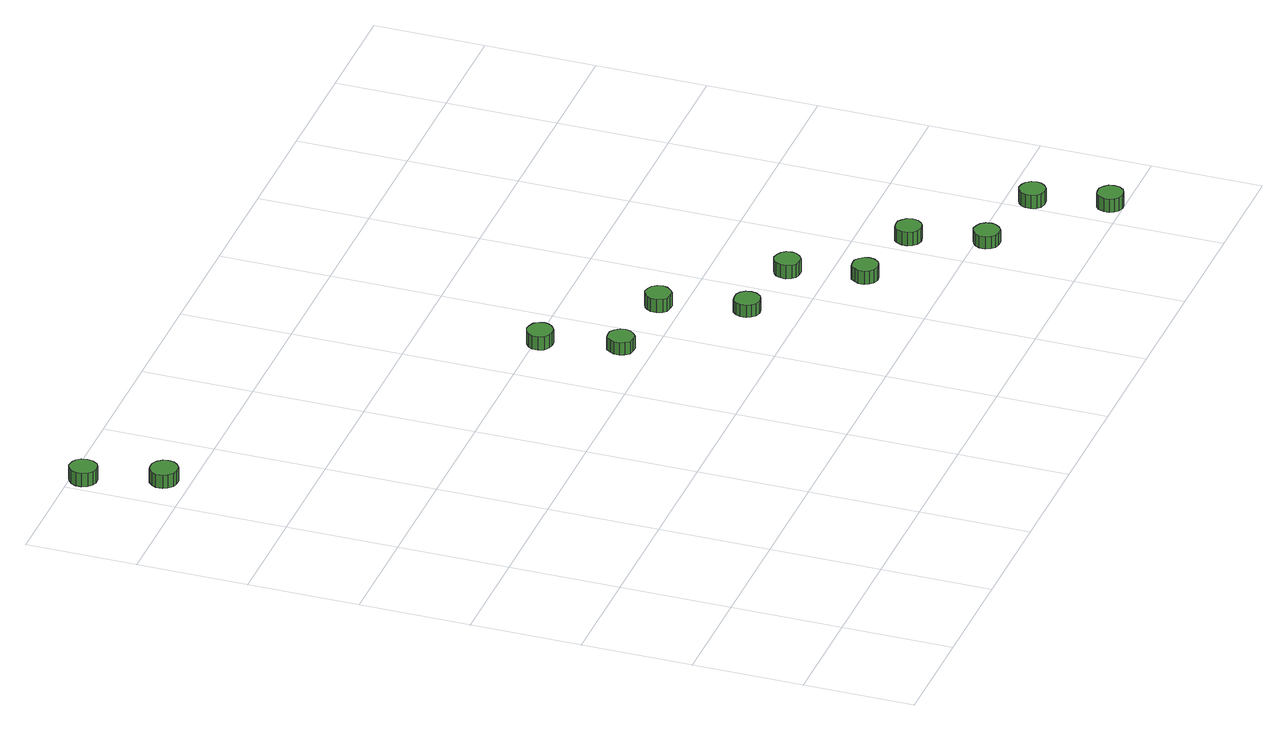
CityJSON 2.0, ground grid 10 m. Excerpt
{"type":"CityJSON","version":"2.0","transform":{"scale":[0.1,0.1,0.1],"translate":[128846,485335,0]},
"CityObjects":{
"tree1":{"type":"SolitaryVegetationObject","attributes":{"function":"something"},"geometry":[{"type":"MultiSurface","lod":"1","boundaries":[[[0,1,2,3,4,5,6,7,8,9,10,11,12,13,14]],[[15,16,17,18,19,20,21,22,23,24,25,26,27,28,29]],[[0,29,28,1]],[[1,28,27,2]],[[2,27,26,3]],[[3,26,25,4]],[[4,25,24,5]],[[5,24,23,6]],[[6,23,22,7]],[[7,22,21,8]],[[8,21,20,9]],[[9,20,19,10]],[[10,19,18,11]],[[11,18,17,12]],[[12,17,16,13]],[[13,16,15,14]],[[14,15,29,0]]]}]},
"tree2":{"type":"SolitaryVegetationObject","attributes":{"function":"something"},"geometry":[{"type":"MultiSurface","lod":"1","boundaries":[[[30,31,32,33,34,35,36,37,38,39,40,41,42,43,44]],[[45,46,47,48,49,50,51,52,53,54,55,56,57,58,59]],[[30,59,58,31]],[[31,58,57,32]],[[32,57,56,33]],[[33,56,55,34]],[[34,55,54,35]],[[35,54,53,36]],[[36,53,52,37]],[[37,52,51,38]],[[38,51,50,39]],[[39,50,49,40]],[[40,49,48,41]],[[41,48,47,42]],[[42,47,46,43]],[[43,46,45,44]],[[44,45,59,30]]]}]},
"tree3":{"type":"SolitaryVegetationObject","attributes":{"function":"something"},"geometry":[{"type":"MultiSurface","lod":"1","boundaries":[[[60,61,62,63,64,65,66,67,68,69,70,71,72,73,74]],[[75,76,77,78,79,80,81,82,83,84,85,86,87,88,89]],[[60,89,88,61]],[[61,88,87,62]],[[62,87,86,63]],[[63,86,85,64]],[[64,85,84,65]],[[65,84,83,66]],[[66,83,82,67]],[[67,82,81,68]],[[68,81,80,69]],[[69,80,79,70]],[[70,79,78,71]],[[71,78,77,72]],[[72,77,76,73]],[[73,76,75,74]],[[74,75,89,60]]]}]},
"tree4":{"type":"SolitaryVegetationObject","attributes":{"function":"something"},"geometry":[{"type":"MultiSurface","lod":"1","boundaries":[[[90,91,92,93,94,95,96,97,98,99,100,101,102,103,104]],[[105,106,107,108,109,110,111,112,113,114,115,116,117,118,119]],[[90,119,118,91]],[[91,118,117,92]],[[92,117,116,93]],[[93,116,115,94]],[[94,115,114,95]],[[95,114,113,96]],[[96,113,112,97]],[[97,112,111,98]],[[98,111,110,99]],[[99,110,109,100]],[[100,109,108,101]],[[101,108,107,102]],[[102,107,106,103]],[[103,106,105,104]],[[104,105,119,90]]]}]},
"tree5":{"type":"SolitaryVegetationObject","attributes":{"function":"something"},"geometry":[{"type":"MultiSurface","lod":"1","boundaries":[[[120,121,122,123,124,125,126,127,128,129,130,131,132,133,134]],[[135,136,137,138,139,140,141,142,143,144,145,146,147,148,149]],[[120,149,148,121]],[[121,148,147,122]],[[122,147,146,123]],[[123,146,145,124]],[[124,145,144,125]],[[125,144,143,126]],[[126,143,142,127]],[[127,142,141,128]],[[128,141,140,129]],[[129,140,139,130]],[[130,139,138,131]],[[131,138,137,132]],[[132,137,136,133]],[[133,136,135,134]],[[134,135,149,120]]]}]},
"tree6":{"type":"SolitaryVegetationObject","attributes":{"function":"something"},"geometry":[{"type":"MultiSurface","lod":"1","boundaries":[[[150,151,152,153,154,155,156,157,158,159,160,161,162,163,164]],[[165,166,167,168,169,170,171,172,173,174,175,176,177,178,179]],[[150,179,178,151]],[[151,178,177,152]],[[152,177,176,153]],[[153,176,175,154]],[[154,175,174,155]],[[155,174,173,156]],[[156,173,172,157]],[[157,172,171,158]],[[158,171,170,159]],[[159,170,169,160]],[[160,169,168,161]],[[161,168,167,162]],[[162,167,166,163]],[[163,166,165,164]],[[164,165,179,150]]]}]},
"tree7":{"type":"SolitaryVegetationObject","attributes":{"function":"something"},"geometry":[{"type":"MultiSurface","lod":"1","boundaries":[[[180,181,182,183,184,185,186,187,188,189,190,191,192,193,194]],[[195,196,197,198,199,200,201,202,203,204,205,206,207,208,209]],[[180,209,208,181]],[[181,208,207,182]],[[182,207,206,183]],[[183,206,205,184]],[[184,205,204,185]],[[185,204,203,186]],[[186,203,202,187]],[[187,202,201,188]],[[188,201,200,189]],[[189,200,199,190]],[[190,199,198,191]],[[191,198,197,192]],[[192,197,196,193]],[[193,196,195,194]],[[194,195,209,180]]]}]},
"tree8":{"type":"SolitaryVegetationObject","attributes":{"function":"something"},"geometry":[{"type":"MultiSurface","lod":"1","boundaries":[[[210,211,212,213,214,215,216,217,218,219,220,221,222,223,224]],[[225,226,227,228,229,230,231,232,233,234,235,236,237,238,239]],[[210,239,238,211]],[[211,238,237,212]],[[212,237,236,213]],[[213,236,235,214]],[[214,235,234,215]],[[215,234,233,216]],[[216,233,232,217]],[[217,232,231,218]],[[218,231,230,219]],[[219,230,229,220]],[[220,229,228,221]],[[221,228,227,222]],[[222,227,226,223]],[[223,226,225,224]],[[224,225,239,210]]]}]},
"tree9":{"type":"SolitaryVegetationObject","attributes":{"function":"something"},"geometry":[{"type":"MultiSurface","lod":"1","boundaries":[[[240,241,242,243,244,245,246,247,248,249,250,251,252,253,254]],[[255,256,257,258,259,260,261,262,263,264,265,266,267,268,269]],[[240,269,268,241]],[[241,268,267,242]],[[242,267,266,243]],[[243,266,265,244]],[[244,265,264,245]],[[245,264,263,246]],[[246,263,262,247]],[[247,262,261,248]],[[248,261,260,249]],[[249,260,259,250]],[[250,259,258,251]],[[251,258,257,252]],[[252,257,256,253]],[[253,256,255,254]],[[254,255,269,240]]]}]},
"tree10":{"type":"SolitaryVegetationObject","attributes":{"function":"something"},"geometry":[{"type":"MultiSurface","lod":"1","boundaries":[[[270,271,272,273,274,275,276,277,278,279,280,281,282,283,284]],[[285,286,287,288,289,290,291,292,293,294,295,296,297,298,299]],[[270,299,298,271]],[[271,298,297,272]],[[272,297,296,273]],[[273,296,295,274]],[[274,295,294,275]],[[275,294,293,276]],[[276,293,292,277]],[[277,292,291,278]],[[278,291,290,279]],[[279,290,289,280]],[[280,289,288,281]],[[281,288,287,282]],[[282,287,286,283]],[[283,286,285,284]],[[284,285,299,270]]]}]},
"tree11":{"type":"SolitaryVegetationObject","attributes":{"function":"something"},"geometry":[{"type":"MultiSurface","lod":"1","boundaries":[[[300,301,302,303,304,305,306,307,308,309,310,311,312,313,314]],[[315,316,317,318,319,320,321,322,323,324,325,326,327,328,329]],[[300,329,328,301]],[[301,328,327,302]],[[302,327,326,303]],[[303,326,325,304]],[[304,325,324,305]],[[305,324,323,306]],[[306,323,322,307]],[[307,322,321,308]],[[308,321,320,309]],[[309,320,319,310]],[[310,319,318,311]],[[311,318,317,312]],[[312,317,316,313]],[[313,316,315,314]],[[314,315,329,300]]]}]},
"tree12":{"type":"SolitaryVegetationObject","attributes":{"function":"something"},"geometry":[{"type":"MultiSurface","lod":"1","boundaries":[[[330,331,332,333,334,335,336,337,338,339,340,341,342,343,344]],[[345,346,347,348,349,350,351,352,353,354,355,356,357,358,359]],[[330,359,358,331]],[[331,358,357,332]],[[332,357,356,333]],[[333,356,355,334]],[[334,355,354,335]],[[335,354,353,336]],[[336,353,352,337]],[[337,352,351,338]],[[338,351,350,339]],[[339,350,349,340]],[[340,349,348,341]],[[341,348,347,342]],[[342,347,346,343]],[[343,346,345,344]],[[344,345,359,330]]]}]}
},
"vertices":[
[25,688,21],[24,693,21],[21,697,21],[17,699,21],[11,700,21],[7,698,21],[3,695,21],[1,690,21],[1,685,21],[3,680,21],[7,677,21],[11,675,21],[17,676,21],[21,678,21],[24,683,21],[24,683,8],[21,678,8],[17,676,8],[11,675,8],[7,677,8],[3,680,8],[1,685,8],[1,690,8],[3,695,8],[7,698,8],[11,700,8],[17,699,8],[21,697,8],[24,693,8],[25,688,8],
[49,623,19],[48,628,19],[45,632,19],[40,635,19],[35,635,19],[30,634,19],[26,630,19],[24,626,19],[24,620,19],[26,616,19],[30,612,19],[35,611,19],[40,611,19],[45,614,19],[48,618,19],[48,618,6],[45,614,6],[40,611,6],[35,611,6],[30,612,6],[26,616,6],[24,620,6],[24,626,6],[26,630,6],[30,634,6],[35,635,6],[40,635,6],[45,632,6],[48,628,6],[49,623,6],
[381,327,18],[380,332,18],[377,336,18],[373,339,18],[368,339,18],[363,338,18],[360,334,18],[358,330,18],[358,325,18],[360,321,18],[363,317,18],[368,316,18],[373,316,18],[377,319,18],[380,323,18],[380,323,6],[377,319,6],[373,316,6],[368,316,6],[363,317,6],[360,321,6],[358,325,6],[358,330,6],[360,334,6],[363,338,6],[368,339,6],[373,339,6],[377,336,6],[380,332,6],[381,327,6],
[364,394,21],[363,399,21],[360,403,21],[355,405,21],[351,406,21],[346,404,21],[342,401,21],[340,397,21],[340,392,21],[342,387,21],[346,384,21],[351,383,21],[355,383,21],[360,386,21],[363,390,21],[363,390,8],[360,386,8],[355,383,8],[351,383,8],[346,384,8],[342,387,8],[340,392,8],[340,397,8],[342,401,8],[346,404,8],[351,406,8],[355,405,8],[360,403,8],[363,399,8],[364,394,8],
[454,319,21],[453,324,21],[450,328,21],[446,330,21],[441,331,21],[436,329,21],[433,326,21],[431,322,21],[431,317,21],[433,312,21],[436,309,21],[441,308,21],[446,308,21],[450,311,21],[453,315,21],[453,315,8],[450,311,8],[446,308,8],[441,308,8],[436,309,8],[433,312,8],[431,317,8],[431,322,8],[433,326,8],[436,329,8],[441,331,8],[446,330,8],[450,328,8],[453,324,8],[454,319,8],
[476,247,17],[475,252,17],[472,256,17],[468,258,17],[463,258,17],[458,257,17],[455,254,17],[453,249,17],[453,244,17],[455,240,17],[458,237,17],[463,235,17],[468,236,17],[472,238,17],[475,242,17],[475,242,5],[472,238,5],[468,236,5],[463,235,5],[458,237,5],[455,240,5],[453,244,5],[453,249,5],[455,254,5],[458,257,5],[463,258,5],[468,258,5],[472,256,5],[475,252,5],[476,247,5],
[560,170,18],[559,174,18],[556,178,18],[552,181,18],[547,181,18],[542,180,18],[539,176,18],[537,172,18],[537,167,18],[539,163,18],[542,160,18],[547,158,18],[552,159,18],[556,161,18],[559,165,18],[559,165,5],[556,161,5],[552,159,5],[547,158,5],[542,160,5],[539,163,5],[537,167,5],[537,172,5],[539,176,5],[542,180,5],[547,181,5],[552,181,5],[556,178,5],[559,174,5],[560,170,5],
[544,234,20],[543,239,20],[540,243,20],[536,245,20],[531,246,20],[526,244,20],[523,241,20],[521,237,20],[521,232,20],[523,227,20],[526,224,20],[531,223,20],[536,223,20],[540,226,20],[543,230,20],[543,230,7],[540,226,7],[536,223,7],[531,223,7],[526,224,7],[523,227,7],[521,232,7],[521,237,7],[523,241,7],[526,244,7],[531,246,7],[536,245,7],[540,243,7],[543,239,7],[544,234,7],
[629,155,20],[628,160,20],[625,163,20],[621,166,20],[616,166,20],[611,165,20],[608,162,20],[606,157,20],[606,152,20],[608,148,20],[611,145,20],[616,143,20],[621,144,20],[625,146,20],[628,150,20],[628,150,7],[625,146,7],[621,144,7],[616,143,7],[611,145,7],[608,148,7],[606,152,7],[606,157,7],[608,162,7],[611,165,7],[616,166,7],[621,166,7],[625,163,7],[628,160,7],[629,155,7],
[649,91,17],[648,96,17],[645,100,17],[641,102,17],[636,103,17],[631,101,17],[628,98,17],[626,94,17],[626,89,17],[628,84,17],[631,81,17],[636,80,17],[641,80,17],[645,83,17],[648,87,17],[648,87,5],[645,83,5],[641,80,5],[636,80,5],[631,81,5],[628,84,5],[626,89,5],[626,94,5],[628,98,5],[631,101,5],[636,103,5],[641,102,5],[645,100,5],[648,96,5],[649,91,5],
[740,12,18],[739,17,18],[736,20,18],[732,23,18],[727,23,18],[722,22,18],[719,19,18],[717,14,18],[717,9,18],[719,5,18],[722,2,18],[727,0,18],[732,1,18],[736,3,18],[739,7,18],[739,7,5],[736,3,5],[732,1,5],[727,0,5],[722,2,5],[719,5,5],[717,9,5],[717,14,5],[719,19,5],[722,22,5],[727,23,5],[732,23,5],[736,20,5],[739,17,5],[740,12,5],
[721,75,20],[720,80,20],[717,84,20],[713,86,20],[708,87,20],[703,85,20],[700,82,20],[698,78,20],[698,73,20],[700,68,20],[703,65,20],[708,64,20],[713,64,20],[717,67,20],[720,71,20],[720,71,7],[717,67,7],[713,64,7],[708,64,7],[703,65,7],[700,68,7],[698,73,7],[698,78,7],[700,82,7],[703,85,7],[708,87,7],[713,86,7],[717,84,7],[720,80,7],[721,75,7]
]}
